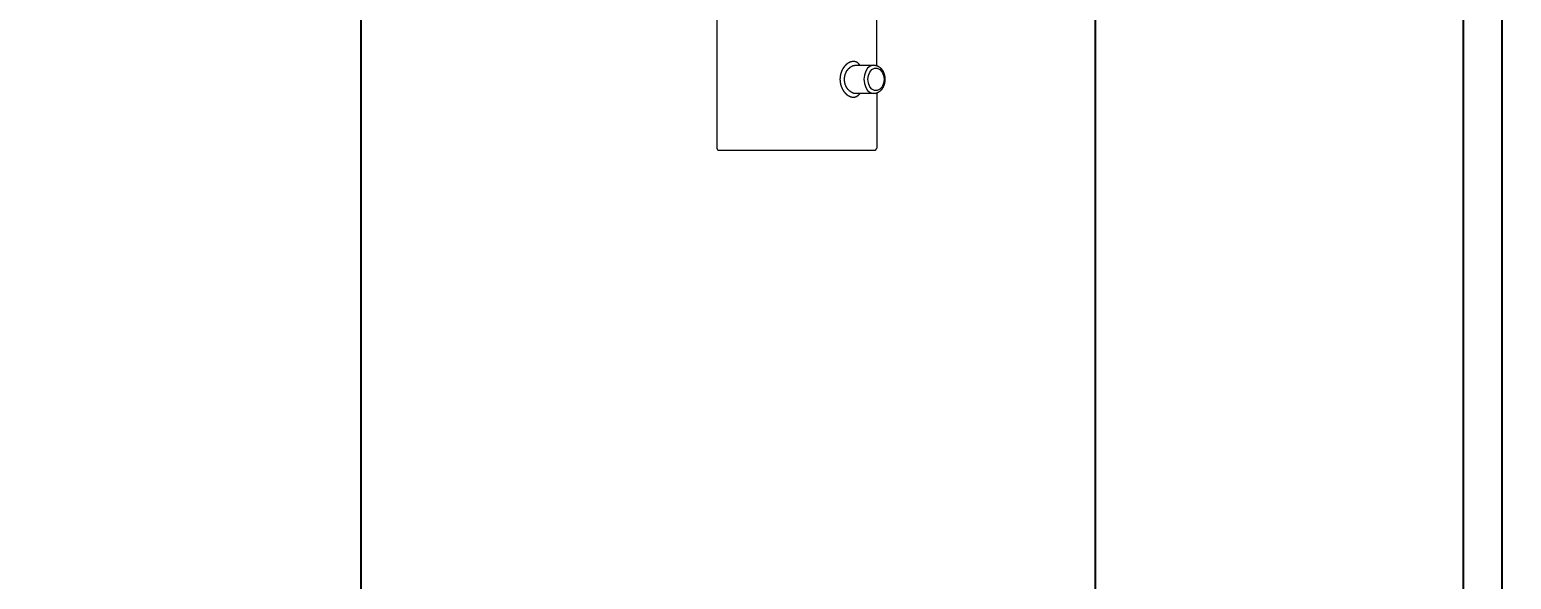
# Model space of a CAD drawing. Header units: millimetres. Extents: x -343543 to 400519, y -115663 to 104219.
# Drawn here: x -303119.1 to -302736, y 6951.1 to 7093.2 of the extents above; entities that cross this region are included whole.
import ezdxf

# ---------------------------------------------------------------- set-up
doc = ezdxf.new("R2010")
doc.units = ezdxf.units.MM
doc.layers.get('0').update_dxf_attribs({"color": 231, "lineweight": 0})
doc.layers.get('DefPoints').update_dxf_attribs({"color": 191})
for name, color, linetype, lineweight in [('A-SYMBOLS', 10, 'Continuous', 13), ('RSA -DIM', 231, 'Continuous', 0), ('XREF MAT BANG TUONG XAY$0$01.Xref _MB T1$0$A-FURN', 8, 'Continuous', 5), ('XREF MAT BANG TUONG XAY$0$01.Xref _MB T1$0$A-TEXT', 8, 'Continuous', 25)]:
    doc.layers.add(name, color=color, linetype=linetype, lineweight=lineweight)
doc.layers.add('XREF MAT BANG TUONG XAY$0$A-FNSH', color=8, linetype='Continuous')
doc.layers.add('XREF MAT BANG TUONG XAY$0$A-FURN', color=8, linetype='Continuous')
doc.styles.add('SM-DIMTEXT', font='SME.shx', dxfattribs={"width": 0.7})
doc.dimstyles.new('SDIM-100', dxfattribs={"dimscale": 100, "dimtxt": 2, "dimasz": 0.6, "dimexe": 0.6, "dimexo": 0.2, "dimgap": 0.5, "dimtad": 1, "dimdec": 0, "dimzin": 12, "dimtxsty": 'SM-DIMTEXT', "dimblk": 'ARCHTICK', "dimblk1": 'ARCHTICK', "dimblk2": 'ARCHTICK', "dimcen": 0.12, "dimdle": 0.6, "dimclrd": 7, "dimclre": 8, "dimadec": 0, "dimazin": 3, "dimtfac": 2, "dimtix": 1, "dimtmove": 1, "dimatfit": 3, "dimfxl": 1, "dimtzin": 0, "dimarcsym": 1})

# ---------------------------------------------------------------- blocks, each defined once
blk = doc.blocks.new('*U200')
at = {"color": 8}
for p, q in [((134.59, -95.89), (134.59, -56.21)), ((87.03, -96.42), (134.03, -96.42))]:
    blk.add_line(p, q, dxfattribs=at)
for points in [[(113.06, -55.69), (87.06, -55.69), (87.06, -55.71), (86.98, -55.71), (86.98, -55.74), (86.93, -55.74), (86.93, -55.77), (86.89, -55.77), (86.89, -55.8), (86.87, -55.8), (86.84, -55.82), (86.81, -55.85), (86.81, -55.88), (86.79, -55.88), (86.79, -55.91), (86.75, -55.91), (86.75, -55.96), (86.73, -55.99), (86.73, -56.1), (86.7, -56.1)], [(112.92, -56.24), (112.95, -56.16), (112.95, -56.05), (112.98, -56.02), (112.98, -55.88), (113.01, -55.85), (113.01, -55.77), (113.03, -55.77), (113.03, -55.66), (113.06, -55.66), (113.06, -55.6), (113.09, -55.57), (113.09, -55.51), (113.12, -55.49), (113.12, -55.46), (113.15, -55.42), (113.15, -55.41), (113.17, -55.38), (113.17, -55.34), (113.21, -55.32), (113.21, -55.3), (113.23, -55.26), (113.23, -55.23), (113.26, -55.23), (113.26, -55.18), (113.29, -55.18), (113.29, -55.16), (113.32, -55.16), (113.32, -55.09), (113.34, -55.09), (113.34, -55.07), (113.37, -55.07), (113.37, -55.04), (113.4, -55.02), (113.43, -54.99), (113.46, -54.95), (113.46, -54.93), (113.48, -54.9), (113.51, -54.87), (113.54, -54.84), (113.57, -54.79), (113.6, -54.76), (113.62, -54.73), (113.65, -54.71), (113.68, -54.68), (113.71, -54.65), (113.74, -54.65), (113.76, -54.62), (113.79, -54.59), (113.82, -54.57), (113.84, -54.53), (113.88, -54.51), (113.9, -54.48), (113.93, -54.46), (113.99, -54.43), (114.01, -54.4), (114.04, -54.4), (114.07, -54.37), (114.1, -54.33), (114.12, -54.32), (114.15, -54.29), (114.19, -54.29), (114.24, -54.25), (114.27, -54.23), (114.29, -54.21), (114.32, -54.21), (114.35, -54.18), (114.4, -54.14), (114.43, -54.14), (114.46, -54.11), (114.49, -54.09), (114.55, -54.09), (114.57, -54.06), (114.6, -54.06), (114.63, -54.04), (114.68, -54.01), (114.71, -54.01), (114.74, -53.97), (114.77, -53.97), (114.82, -53.95), (114.85, -53.95), (114.88, -53.92), (114.93, -53.92), (114.97, -53.89), (114.99, -53.89), (115.05, -53.86), (115.08, -53.86), (115.11, -53.84), (115.19, -53.84), (115.22, -53.81), (115.27, -53.81), (115.3, -53.78), (115.38, -53.78), (115.41, -53.75), (115.5, -53.75), (115.52, -53.72), (115.64, -53.72), (115.69, -53.7), (115.8, -53.7), (115.83, -53.67), (116.02, -53.67), (116.06, -53.64), (117, -53.64), (117.04, -53.67), (117.23, -53.67), (117.26, -53.7), (117.4, -53.7), (117.42, -53.72), (117.54, -53.72), (117.56, -53.75), (117.65, -53.75), (117.67, -53.78), (117.76, -53.78), (117.79, -53.81), (117.84, -53.81), (117.87, -53.84), (117.96, -53.84), (117.98, -53.86), (118.01, -53.86), (118.07, -53.89), (118.1, -53.89), (118.12, -53.92), (118.18, -53.92), (118.21, -53.95), (118.23, -53.95), (118.29, -53.97), (118.32, -53.97), (118.35, -54.01), (118.38, -54.01), (118.43, -54.04), (118.45, -54.06), (118.49, -54.06), (118.52, -54.09), (118.58, -54.09), (118.6, -54.11), (118.63, -54.14), (118.65, -54.14), (118.71, -54.18), (118.74, -54.21), (118.77, -54.21), (118.8, -54.23), (118.82, -54.25), (118.88, -54.29), (118.91, -54.29), (118.94, -54.32), (118.96, -54.33), (118.99, -54.37), (119.02, -54.4), (119.08, -54.4), (119.1, -54.43), (119.13, -54.46), (119.16, -54.48), (119.19, -54.51), (119.21, -54.53), (119.24, -54.57), (119.27, -54.59), (119.3, -54.62), (119.32, -54.65), (119.36, -54.65), (119.38, -54.68), (119.41, -54.71), (119.44, -54.73), (119.47, -54.76), (119.5, -54.79), (119.52, -54.84), (119.55, -54.87), (119.58, -54.9), (119.61, -54.93), (119.61, -54.95), (119.63, -54.99), (119.66, -55.02), (119.69, -55.04), (119.75, -55.09), (119.75, -55.16), (119.77, -55.18), (119.8, -55.21), (119.8, -55.23), (119.83, -55.26), (119.86, -55.32), (119.89, -55.34), (119.89, -55.38), (119.91, -55.41), (119.91, -55.46), (119.94, -55.49), (119.97, -55.51), (119.97, -55.55), (119.99, -55.6), (120.03, -55.63), (120.03, -55.69), (120.05, -55.71), (120.05, -55.77), (120.08, -55.77), (120.08, -55.85), (120.11, -55.88), (120.11, -55.93), (120.14, -55.96), (120.14, -56.13), (120.17, -56.16), (120.17, -56.28), (120.14, -56.29)], [(112.92, -61.03), (112.92, -56.24)], [(120.14, -56.29), (120.14, -61.09), (120.17, -61.09), (120.17, -61.34), (120.14, -61.34), (120.14, -61.45), (120.11, -61.48), (120.11, -61.56), (120.08, -61.58), (120.08, -61.64), (120.05, -61.64), (120.05, -61.7), (120.03, -61.7), (120.03, -61.75), (119.99, -61.75), (119.99, -61.78), (119.97, -61.82), (119.97, -61.86), (119.94, -61.9), (119.91, -61.92), (119.91, -61.98), (119.89, -62.01), (119.86, -62.04), (119.86, -62.09), (119.83, -62.11), (119.8, -62.14), (119.77, -62.18), (119.77, -62.21), (119.75, -62.26), (119.69, -62.32), (119.66, -62.34), (119.66, -62.37), (119.63, -62.4), (119.61, -62.46), (119.58, -62.48), (119.55, -62.51), (119.52, -62.54), (119.5, -62.57), (119.5, -62.6), (119.47, -62.62), (119.44, -62.65), (119.41, -62.68), (119.38, -62.71), (119.36, -62.73), (119.32, -62.76), (119.3, -62.79), (119.27, -62.83), (119.24, -62.85), (119.21, -62.87), (119.19, -62.9), (119.16, -62.93), (119.13, -62.95), (119.1, -62.99), (119.08, -63.02), (119.05, -63.04), (118.99, -63.08), (118.96, -63.09), (118.94, -63.09), (118.91, -63.12), (118.88, -63.16), (118.85, -63.19), (118.82, -63.22), (118.77, -63.24), (118.74, -63.24), (118.71, -63.27), (118.68, -63.3), (118.65, -63.32), (118.6, -63.32), (118.58, -63.35), (118.54, -63.38), (118.52, -63.41), (118.49, -63.41), (118.43, -63.44), (118.4, -63.46), (118.38, -63.46), (118.32, -63.49), (118.29, -63.51), (118.26, -63.51), (118.23, -63.55), (118.18, -63.55), (118.15, -63.58), (118.12, -63.6), (118.07, -63.6), (118.04, -63.63), (118.01, -63.63), (117.96, -63.66), (117.93, -63.66), (117.9, -63.69), (117.84, -63.69), (117.82, -63.71), (117.73, -63.71), (117.71, -63.74), (117.67, -63.74), (117.62, -63.77), (117.56, -63.77), (117.51, -63.81), (117.45, -63.81), (117.4, -63.82), (117.31, -63.82), (117.28, -63.85), (117.17, -63.85), (117.12, -63.88), (116.92, -63.88), (116.89, -63.91), (116.14, -63.91), (116.11, -63.88), (115.94, -63.88), (115.91, -63.85), (115.78, -63.85), (115.75, -63.82), (115.64, -63.82), (115.58, -63.81), (115.52, -63.81), (115.47, -63.77), (115.44, -63.77), (115.41, -63.74), (115.33, -63.74), (115.3, -63.71), (115.24, -63.71), (115.22, -63.69), (115.19, -63.69), (115.13, -63.66), (115.11, -63.66), (115.08, -63.63), (115.02, -63.63), (114.99, -63.6), (114.97, -63.6), (114.91, -63.58), (114.88, -63.58), (114.85, -63.55), (114.8, -63.51), (114.77, -63.51), (114.74, -63.49), (114.71, -63.46), (114.66, -63.46), (114.63, -63.44), (114.6, -63.41), (114.57, -63.41), (114.52, -63.38), (114.49, -63.35), (114.46, -63.35), (114.43, -63.32), (114.38, -63.3), (114.35, -63.27), (114.32, -63.27), (114.27, -63.22), (114.24, -63.19), (114.19, -63.16), (114.15, -63.16), (114.12, -63.12), (114.1, -63.09), (114.07, -63.08), (114.04, -63.04), (114.01, -63.02), (113.99, -62.99), (113.96, -62.95), (113.93, -62.93), (113.9, -62.9), (113.88, -62.87), (113.82, -62.87), (113.79, -62.85), (113.76, -62.83), (113.74, -62.79), (113.71, -62.76), (113.68, -62.73), (113.68, -62.68), (113.65, -62.65), (113.62, -62.62), (113.6, -62.6), (113.57, -62.57), (113.54, -62.54), (113.51, -62.51), (113.48, -62.48), (113.46, -62.46), (113.43, -62.43), (113.4, -62.4), (113.37, -62.34), (113.37, -62.32), (113.34, -62.29), (113.32, -62.26), (113.29, -62.24), (113.26, -62.18), (113.26, -62.14), (113.23, -62.14), (113.23, -62.11), (113.21, -62.09), (113.21, -62.06), (113.17, -62.04), (113.17, -62.01), (113.15, -62.01), (113.15, -61.95), (113.12, -61.95), (113.12, -61.9), (113.09, -61.9), (113.09, -61.85), (113.06, -61.82), (113.06, -61.78), (113.03, -61.75), (113.03, -61.67), (113.01, -61.67), (113.01, -61.56), (112.98, -61.56), (112.98, -61.36), (112.95, -61.34), (112.95, -61.12), (112.98, -61.03)], [(117.51, -57.81), (116.53, -57.95), (115.55, -57.81), (114.68, -57.45), (114.01, -56.92), (113.68, -56.24), (113.68, -55.55), (114.01, -54.87), (114.68, -54.32), (115.55, -53.97), (116.53, -53.84), (117.51, -53.97), (118.4, -54.32), (119.05, -54.87), (119.38, -55.55), (119.38, -56.24), (119.05, -56.92), (118.4, -57.45), (117.51, -57.81)], [(119.99, -55.69), (134.01, -55.69)], [(134.59, -56.21), (134.56, -56.21), (134.56, -56.13), (134.54, -56.13), (134.54, -56.07), (134.51, -56.07), (134.51, -56.02), (134.48, -56.02), (134.48, -55.99), (134.45, -55.99), (134.45, -55.93), (134.43, -55.93), (134.43, -55.91), (134.39, -55.91), (134.39, -55.88), (134.37, -55.88), (134.37, -55.85), (134.34, -55.85), (134.31, -55.82), (134.28, -55.82), (134.28, -55.8), (134.26, -55.8), (134.23, -55.77), (134.2, -55.77), (134.17, -55.74), (134.14, -55.74), (134.12, -55.71), (134.03, -55.71), (134.01, -55.69)], [(112.92, -60), (112.87, -60.03), (112.81, -60.08), (112.78, -60.08), (112.76, -60.11), (112.73, -60.13), (112.7, -60.13), (112.67, -60.16), (112.65, -60.19), (112.65, -60.22), (112.62, -60.22), (112.59, -60.25), (112.56, -60.27), (112.53, -60.3), (112.5, -60.3), (112.5, -60.33), (112.48, -60.36), (112.45, -60.39), (112.42, -60.41), (112.42, -60.44), (112.39, -60.47), (112.37, -60.47), (112.37, -60.49), (112.34, -60.52), (112.31, -60.55), (112.31, -60.58), (112.28, -60.61), (112.28, -60.64), (112.25, -60.66), (112.23, -60.69), (112.23, -60.73), (112.2, -60.74), (112.2, -60.84), (112.17, -60.87), (112.17, -60.89), (112.14, -60.92), (112.14, -60.94), (112.12, -60.97), (112.12, -61.03), (112.08, -61.06), (112.08, -61.17), (112.06, -61.2), (112.06, -61.28), (112.03, -61.31), (112.03, -61.98), (112.06, -62.04), (112.06, -62.11), (112.08, -62.14), (112.08, -62.24), (112.12, -62.26), (112.12, -62.34), (112.14, -62.37), (112.14, -62.43), (112.17, -62.46), (112.17, -62.48), (112.2, -62.51), (112.2, -62.57), (112.23, -62.6), (112.23, -62.62), (112.25, -62.65), (112.25, -62.68), (112.28, -62.71), (112.28, -62.73), (112.31, -62.79), (112.31, -62.83), (112.34, -62.85), (112.37, -62.87), (112.37, -62.9), (112.39, -62.93), (112.39, -62.95), (112.42, -62.95), (112.42, -62.99), (112.45, -63.02), (112.48, -63.04), (112.48, -63.08), (112.5, -63.09), (112.53, -63.12), (112.53, -63.16), (112.56, -63.19), (112.59, -63.22), (112.59, -63.24), (112.62, -63.27), (112.65, -63.3), (112.65, -63.32), (112.67, -63.35), (112.7, -63.35), (112.73, -63.38), (112.73, -63.41), (112.76, -63.44), (112.78, -63.46), (112.81, -63.49), (112.81, -63.51), (112.84, -63.51), (112.87, -63.55), (112.9, -63.58), (112.92, -63.6), (112.92, -63.63), (112.95, -63.66), (112.98, -63.66), (113.01, -63.69), (113.03, -63.71), (113.03, -63.74), (113.06, -63.77), (113.09, -63.77), (113.12, -63.81), (113.15, -63.82), (113.17, -63.85), (113.21, -63.85), (113.21, -63.88), (113.23, -63.91), (113.26, -63.94), (113.29, -63.94), (113.32, -63.97), (113.34, -64), (113.37, -64), (113.4, -64.02), (113.43, -64.05), (113.46, -64.07), (113.48, -64.1), (113.51, -64.1), (113.54, -64.13), (113.57, -64.16), (113.6, -64.16), (113.62, -64.2), (113.65, -64.21), (113.68, -64.21), (113.71, -64.24), (113.74, -64.24), (113.76, -64.28), (113.79, -64.3), (113.82, -64.3), (113.84, -64.32), (113.88, -64.32), (113.9, -64.36), (113.93, -64.39), (113.96, -64.39), (113.99, -64.42), (114.01, -64.42), (114.04, -64.45), (114.07, -64.45), (114.1, -64.47), (114.12, -64.47), (114.15, -64.49), (114.19, -64.49), (114.21, -64.53), (114.24, -64.53), (114.27, -64.56), (114.29, -64.56), (114.32, -64.58), (114.35, -64.58), (114.38, -64.61), (114.4, -64.61), (114.43, -64.64), (114.49, -64.64), (114.52, -64.67), (114.55, -64.67), (114.57, -64.69), (114.63, -64.69), (114.66, -64.72), (114.71, -64.72), (114.74, -64.75), (114.8, -64.75), (114.82, -64.78), (114.88, -64.78), (114.91, -64.81), (114.93, -64.81), (114.99, -64.83), (115.08, -64.83), (115.11, -64.86), (115.16, -64.86), (115.22, -64.89), (115.3, -64.89), (115.36, -64.91), (115.41, -64.91), (115.47, -64.94), (115.52, -64.94), (115.61, -64.97), (115.72, -64.97), (115.78, -65), (115.91, -65), (115.97, -65.03), (116.36, -65.03), (116.42, -65.05), (116.67, -65.05), (116.76, -65.03), (117.06, -65.03), (117.12, -65), (117.31, -65), (117.37, -64.97), (117.45, -64.97), (117.51, -64.94), (117.62, -64.94), (117.71, -64.91), (117.76, -64.91), (117.82, -64.89), (117.87, -64.89), (117.9, -64.86), (117.96, -64.86), (118.01, -64.83), (118.07, -64.83), (118.1, -64.81), (118.15, -64.81), (118.18, -64.78), (118.23, -64.78), (118.26, -64.75), (118.35, -64.75), (118.38, -64.72), (118.4, -64.72), (118.43, -64.69), (118.49, -64.69), (118.52, -64.67), (118.54, -64.67), (118.58, -64.64), (118.6, -64.64), (118.63, -64.61), (118.68, -64.61), (118.71, -64.58), (118.74, -64.58), (118.77, -64.56), (118.8, -64.56), (118.82, -64.53), (118.85, -64.53), (118.91, -64.49), (118.94, -64.49), (118.96, -64.47), (118.99, -64.47), (119.02, -64.45), (119.05, -64.45), (119.08, -64.42), (119.1, -64.42), (119.13, -64.39), (119.16, -64.36), (119.19, -64.36), (119.21, -64.32), (119.24, -64.32), (119.27, -64.3), (119.3, -64.28), (119.32, -64.24), (119.36, -64.24), (119.38, -64.21), (119.41, -64.2), (119.44, -64.2), (119.47, -64.16), (119.5, -64.16), (119.52, -64.13), (119.55, -64.1), (119.58, -64.1), (119.61, -64.07), (119.63, -64.05), (119.66, -64.05), (119.69, -64.02), (119.72, -64), (119.72, -63.97), (119.75, -63.97), (119.77, -63.94), (119.8, -63.91), (119.83, -63.91), (119.86, -63.88), (119.89, -63.85), (119.91, -63.82), (119.94, -63.81), (119.97, -63.77), (119.99, -63.74), (120.03, -63.74), (120.05, -63.71), (120.08, -63.69), (120.08, -63.66), (120.11, -63.63), (120.14, -63.63), (120.17, -63.6), (120.19, -63.58), (120.19, -63.55), (120.22, -63.51), (120.25, -63.49), (120.28, -63.49), (120.28, -63.46), (120.3, -63.44), (120.34, -63.41), (120.36, -63.38), (120.36, -63.35), (120.39, -63.32), (120.41, -63.3), (120.45, -63.3), (120.45, -63.27), (120.47, -63.24), (120.5, -63.22), (120.5, -63.19), (120.53, -63.16), (120.55, -63.12), (120.55, -63.09), (120.58, -63.08), (120.61, -63.04), (120.61, -63.02), (120.64, -62.99), (120.64, -62.95), (120.67, -62.93), (120.7, -62.9), (120.7, -62.87), (120.72, -62.85), (120.72, -62.83), (120.75, -62.79), (120.75, -62.76), (120.78, -62.73), (120.78, -62.71), (120.81, -62.68), (120.81, -62.65), (120.84, -62.62), (120.84, -62.6), (120.86, -62.57), (120.86, -62.54), (120.89, -62.51), (120.89, -62.46), (120.92, -62.43), (120.92, -62.4), (120.95, -62.34), (120.95, -62.29), (120.97, -62.26), (120.97, -62.18), (121, -62.14), (121, -62.04), (121.03, -62.01), (121.03, -61.78), (121.06, -61.75), (121.06, -61.53), (121.03, -61.5), (121.03, -61.31), (121, -61.28), (121, -61.17), (120.97, -61.14), (120.97, -61.06), (120.95, -61.03), (120.95, -60.99), (120.92, -60.97), (120.92, -60.92), (120.89, -60.89), (120.89, -60.87), (120.86, -60.8), (120.86, -60.77), (120.84, -60.74), (120.84, -60.73), (120.81, -60.69), (120.81, -60.66), (120.78, -60.64), (120.75, -60.64), (120.75, -60.61), (120.72, -60.58), (120.72, -60.55), (120.7, -60.52), (120.67, -60.49), (120.67, -60.47), (120.64, -60.44), (120.61, -60.41), (120.58, -60.39), (120.58, -60.36), (120.55, -60.36), (120.53, -60.33), (120.5, -60.3), (120.5, -60.27), (120.47, -60.25), (120.45, -60.22), (120.41, -60.22), (120.39, -60.19), (120.39, -60.16), (120.34, -60.11), (120.28, -60.08), (120.25, -60.03), (120.14, -59.94)], [(112.92, -56.58), (113.17, -57.33), (113.71, -58.01), (114.49, -58.51), (115.47, -58.85), (116.53, -58.96)], [(116.53, -58.96), (117.6, -58.85), (118.58, -58.51), (119.36, -58.01), (119.89, -57.33), (120.14, -56.58)], [(134.03, -96.42), (134.03, -96.39), (134.12, -96.39), (134.14, -96.37), (134.2, -96.37), (134.2, -96.34), (134.23, -96.34), (134.26, -96.31), (134.28, -96.31), (134.28, -96.28), (134.34, -96.28), (134.34, -96.26), (134.37, -96.26), (134.37, -96.23), (134.39, -96.23), (134.39, -96.2), (134.43, -96.2), (134.43, -96.17), (134.45, -96.17), (134.45, -96.14), (134.48, -96.11), (134.48, -96.09), (134.51, -96.09), (134.51, -96.03), (134.54, -96.03), (134.54, -95.98), (134.56, -95.98), (134.56, -95.89), (134.59, -95.89)]]:
    blk.add_lwpolyline(points, dxfattribs=at)
blk = doc.blocks.new('XREF MAT BANG TUONG XAY$0$01.Xref _MB T1$0$Phong tam')
at = {"layer": 'XREF MAT BANG TUONG XAY$0$A-FURN', "color": 8, "elevation": 0}
blk.add_lwpolyline([(-4325, 6965), (-4420.01, 6965), (-4420.01, 1480), (-4325, 1480)], close=True, dxfattribs=at)
at = {"layer": 'XREF MAT BANG TUONG XAY$0$01.Xref _MB T1$0$A-FURN', "color": 8, "xscale": -1.016000000000006, "yscale": 1.016000000000006, "zscale": 1.016000000000006, "rotation": 90}
blk.add_blockref('*U200', (-4325, 4198.71), dxfattribs=at)
blk = doc.blocks.new('01.Xref _MB T1')
at = {"layer": 'XREF MAT BANG TUONG XAY$0$A-FNSH', "color": 8}
for points in [[(40015.00146, 10225.00021), (38110.00023, 10225.00021), (38110.00023, 10824.86981), (37850.00024, 10825.00868), (37849.99991, 10225.00011), (36720.00083, 10225.00011), (36720.02483, 10825.03045), (36460.00023, 10824.96241), (36460.00008, 10224.99984), (34525.0013, 10224.99984), (34525.0013, 9964.99997), (35815.01181, 9965.00167), (35815.01905, 4479.99998), (34270.0013, 4479.99998)], [(40015.00146, 10215.00021), (38100.00023, 10215.00021), (38100.00023, 10814.87515), (37860.00023, 10815.00334), (37859.99991, 10215.00011), (36710.00043, 10215.00011), (36710.02443, 10815.02783), (36470.00023, 10814.96502), (36470.00008, 10214.99984), (34535.0013, 10214.99984), (34535.0013, 9974.99999), (35825.01179, 9975.00168), (35825.01906, 4469.99998), (34280.0013, 4469.99998)]]:
    blk.add_lwpolyline(points, dxfattribs=at)
at = {"layer": 'XREF MAT BANG TUONG XAY$0$01.Xref _MB T1$0$A-TEXT', "color": 8, "xscale": -1}
blk.add_blockref('XREF MAT BANG TUONG XAY$0$01.Xref _MB T1$0$Phong tam', (31395.0001, 2999.99999), dxfattribs=at)
blk = doc.blocks.new('_ArchTick')
at = {"color": 0, "linetype": 'ByBlock', "const_width": 0.15}
blk.add_lwpolyline([(-0.5, -0.5), (0.5, 0.5)], dxfattribs=at)
blk = doc.blocks.new('*D1304')
at = {"layer": 'DefPoints', "color": 0, "linetype": 'Continuous', "ltscale": 1000, "transparency": 16777216}
for p in [(-303033.39, 8475), (-302440.97, 8475), (-302418.47, 4610)]:
    blk.add_point(p, dxfattribs=at)
at = {"layer": 'RSA -DIM', "color": 7, "linetype": 'Continuous', "lineweight": -2, "ltscale": 1000, "transparency": 16777216}
blk.add_line((-303033.39, 4550), (-303033.39, 8535), dxfattribs=at)
at = {"layer": 'RSA -DIM', "color": 8, "linetype": 'Continuous', "lineweight": -2, "ltscale": 1000, "transparency": 16777216}
for p, q in [((-302460.97, 8475), (-303093.39, 8475)), ((-302438.47, 4610), (-303093.39, 4610))]:
    blk.add_line(p, q, dxfattribs=at)
at = {"layer": 'RSA -DIM', "color": 7, "linetype": 'Continuous', "lineweight": -2, "ltscale": 1000, "transparency": 16777216, "xscale": 60, "yscale": 60, "zscale": 60}
for p, rotation in [((-303033.39, 8475), 90), ((-303033.39, 4610), 270)]:
    blk.add_blockref('_ArchTick', p, dxfattribs=dict(at, rotation=rotation))
at = {"layer": 'RSA -DIM', "color": 0, "linetype": 'Continuous', "ltscale": 1000, "transparency": 16777216, "insert": (-303183.39, 6542.5), "char_height": 200, "attachment_point": 5, "rotation": 90, "style": 'SM-DIMTEXT'}
blk.add_mtext('3865', dxfattribs=at)

msp = doc.modelspace()

# ---------------------------------------------------------------- block references
at = {"layer": 'A-SYMBOLS'}
msp.add_blockref('01.Xref _MB T1', (-338563.48, 0), dxfattribs=at)

# ---------------------------------------------------------------- next in the draw order: dimensions: what is measured, and where the dimension line sits
at = {"layer": 'RSA -DIM', "color": 1, "linetype": 'Continuous', "ltscale": 1000}
dim = msp.add_linear_dim(base=(-303033.39, 8475), p1=(-302418.47, 4610), p2=(-302440.97, 8475), angle=90, dimstyle='SDIM-100', dxfattribs=at)
dim.commit()
dim.dimension.update_dxf_attribs({"geometry": '*D1304', "text_midpoint": (-303183.39, 6542.5)})

doc.saveas('drawing.dxf')
